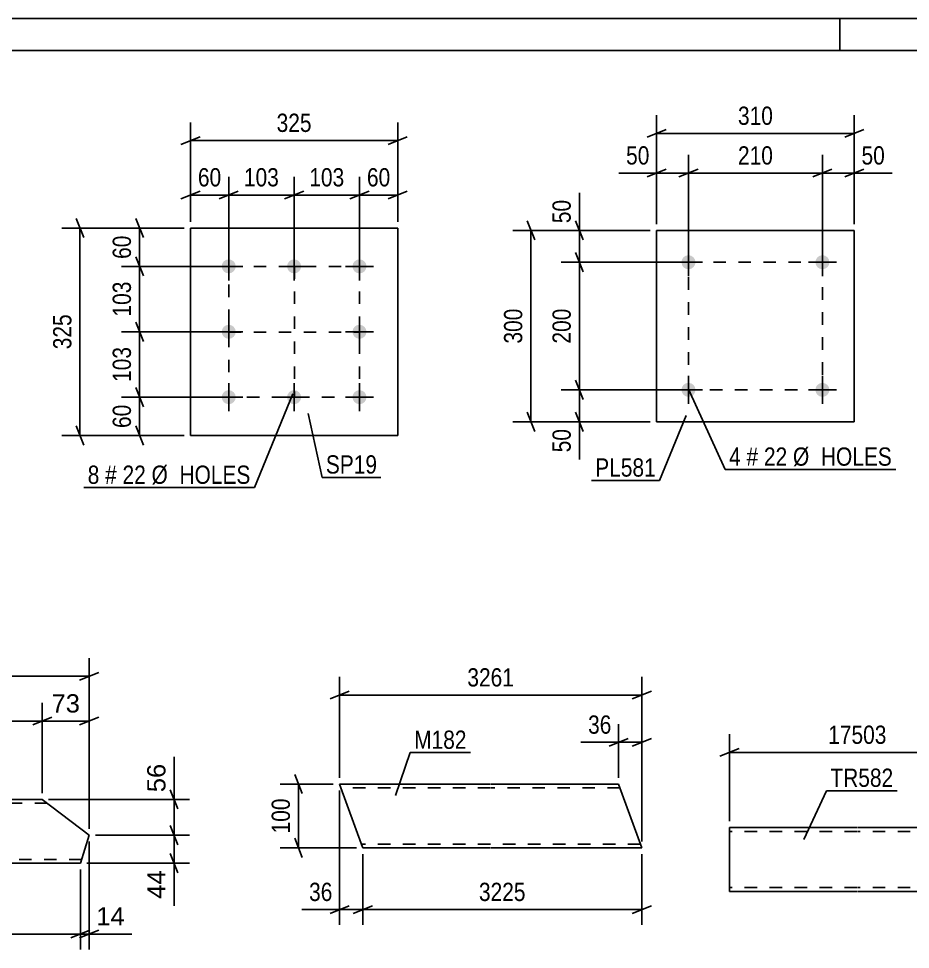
# Model space of a CAD drawing. Header units: millimetres. Extents: x 0 to 420, y 0 to 297.
# Drawn here: x 81.2 to 221, y 151.1 to 297 of the extents above; entities that cross this region are included whole.
import ezdxf

# ---------------------------------------------------------------- set-up
doc = ezdxf.new("R2010")
doc.units = ezdxf.units.MM
doc.linetypes.add('DXK_LINE_DOT2', pattern=[3.9198, 1.9599, -1.9599])
doc.styles.add('Arial', font='ARIAL.TTF', dxfattribs={"height": 0.2})
doc.styles.add('Arial Narrow', font='ARIALN.TTF', dxfattribs={"height": 0.2})

# ---------------------------------------------------------------- blocks, each defined once
blk = doc.blocks.new('Unknown-203761386-1135 - 13400')
at = {"color": 5, "linetype": 'Continuous'}
for p, q in [((420, 297), (0, 297)), ((210, 292), (210, 297)), ((415, 292), (5, 292))]:
    blk.add_line(p, q, dxfattribs=at)
blk = doc.blocks.new('Part-203761386-7997 - 7991')
at = {"color": 2, "linetype": 'Continuous'}
for p, q in [((35.84, 171.49), (36.83, 174.63)), ((64.84, 174.63), (36.83, 174.63)), ((84.94, 174.63), (64.94, 174.63)), ((92.28, 169.04), (84.94, 174.63)), ((35.84, 171.49), (44.84, 164.63)), ((90.91, 164.63), (92.28, 169.04)), ((44.84, 164.63), (64.84, 164.63)), ((64.94, 164.63), (90.91, 164.63))]:
    blk.add_line(p, q, dxfattribs=at)
at = {"color": 7, "linetype": 'DXK_LINE_DOT2'}
for p, q in [((64.84, 174.03), (36.64, 174.03)), ((85.73, 174.03), (64.94, 174.03)), ((64.84, 165.23), (44.05, 165.23)), ((91.1, 165.23), (64.94, 165.23))]:
    blk.add_line(p, q, dxfattribs=at)
blk = doc.blocks.new('Part-203761386-6877 - 6871')
at = {"color": 2, "linetype": 'Continuous'}
for p, q in [((108.17, 264.17), (108.17, 231.67)), ((108.17, 264.17), (140.67, 264.17)), ((140.67, 264.17), (140.67, 231.67)), ((108.17, 231.67), (140.67, 231.67))]:
    blk.add_line(p, q, dxfattribs=at)
blk = doc.blocks.new('Bolt-203761386-6910 - 6871')
at = {"linetype": 'Continuous'}
for points in [[(114.17, 259.27, -1), (114.17, 257.07, -1)], [(124.42, 259.27, -1), (124.42, 257.07, -1)], [(134.67, 259.27, -1), (134.67, 257.07, -1)], [(114.17, 249.02, -1), (114.17, 246.82, -1)], [(134.67, 249.02, -1), (134.67, 246.82, -1)], [(114.17, 238.77, -1), (114.17, 236.57, -1)], [(124.42, 238.77, -1), (124.42, 236.57, -1)], [(134.67, 238.77, -1), (134.67, 236.57, -1)]]:
    blk.add_hatch(color=1, dxfattribs=at).paths.add_polyline_path(points)
at = {"color": 1, "linetype": 'Continuous'}
for p, q in [((114.17, 260.37), (114.17, 255.97)), ((124.42, 260.37), (124.42, 255.97)), ((134.67, 260.37), (134.67, 255.97)), ((111.97, 258.17), (116.37, 258.17)), ((122.22, 258.17), (126.62, 258.17)), ((132.47, 258.17), (136.87, 258.17)), ((114.17, 250.12), (114.17, 245.72)), ((134.67, 250.12), (134.67, 245.72)), ((111.97, 247.92), (116.37, 247.92)), ((132.47, 247.92), (136.87, 247.92)), ((114.17, 239.87), (114.17, 235.47)), ((124.42, 239.87), (124.42, 235.47)), ((134.67, 239.87), (134.67, 235.47)), ((111.97, 237.67), (116.37, 237.67)), ((122.22, 237.67), (126.62, 237.67)), ((132.47, 237.67), (136.87, 237.67))]:
    blk.add_line(p, q, dxfattribs=at)
blk = doc.blocks.new('Part-203761386-6299 - 6293')
at = {"color": 2, "linetype": 'Continuous'}
for p, q in [((135.15, 167.13), (131.55, 177.04)), ((155.19, 177.04), (131.55, 177.04)), ((175.29, 177.04), (155.29, 177.04)), ((178.93, 167.04), (175.29, 177.04)), ((135.19, 167.04), (135.15, 167.13)), ((135.19, 167.04), (155.19, 167.04)), ((155.29, 167.04), (178.93, 167.04))]:
    blk.add_line(p, q, dxfattribs=at)
at = {"color": 7, "linetype": 'DXK_LINE_DOT2'}
for p, q in [((155.19, 176.44), (131.77, 176.44)), ((175.51, 176.44), (155.29, 176.44)), ((155.19, 167.64), (134.97, 167.64)), ((178.71, 167.64), (155.29, 167.64))]:
    blk.add_line(p, q, dxfattribs=at)
blk = doc.blocks.new('Part-203761386-6848 - 6842')
at = {"color": 2, "linetype": 'Continuous'}
for p, q in [((212.68, 170.21), (192.68, 170.21)), ((192.68, 160.3), (192.68, 170.21)), ((232.78, 170.21), (212.78, 170.21)), ((232.78, 170.21), (232.78, 160.21)), ((192.68, 160.21), (192.68, 160.3)), ((212.68, 160.21), (192.68, 160.21)), ((232.78, 160.21), (212.78, 160.21))]:
    blk.add_line(p, q, dxfattribs=at)
at = {"color": 7, "linetype": 'DXK_LINE_DOT2'}
for p, q in [((212.68, 169.61), (192.68, 169.61)), ((232.78, 169.61), (212.78, 169.61)), ((232.78, 170.12), (232.78, 170.21)), ((192.68, 160.81), (192.68, 160.85)), ((212.68, 160.81), (192.68, 160.81)), ((232.78, 160.81), (212.78, 160.81)), ((232.78, 160.81), (232.78, 160.85))]:
    blk.add_line(p, q, dxfattribs=at)
blk = doc.blocks.new('Bolt-203761386-1834 - 1800')
at = {"linetype": 'Continuous'}
for points in [[(187.35, 258.82, -1), (185.15, 258.82, -1)], [(208.35, 258.82, -1), (206.15, 258.82, -1)]]:
    blk.add_hatch(color=1, dxfattribs=at).paths.add_polyline_path(points)
at = {"color": 1, "linetype": 'Continuous'}
for p, q in [((186.25, 261.02), (186.25, 256.62)), ((207.25, 261.02), (207.25, 256.62)), ((184.05, 258.82), (188.45, 258.82)), ((205.05, 258.82), (209.45, 258.82))]:
    blk.add_line(p, q, dxfattribs=at)
blk = doc.blocks.new('Bolt-203761386-1839 - 1800')
at = {"linetype": 'Continuous'}
for points in [[(187.35, 238.82, -1), (185.15, 238.82, -1)], [(208.35, 238.82, -1), (206.15, 238.82, -1)]]:
    blk.add_hatch(color=1, dxfattribs=at).paths.add_polyline_path(points)
at = {"color": 1, "linetype": 'Continuous'}
for p, q in [((186.25, 241.02), (186.25, 236.62)), ((207.25, 241.02), (207.25, 236.62)), ((184.05, 238.82), (188.45, 238.82)), ((205.05, 238.82), (209.45, 238.82))]:
    blk.add_line(p, q, dxfattribs=at)
blk = doc.blocks.new('Part-203761386-1854 - 1800')
at = {"color": 2, "linetype": 'Continuous'}
for p, q in [((181.25, 233.81), (181.25, 263.81)), ((181.25, 263.81), (212.25, 263.81)), ((212.25, 263.81), (212.25, 233.81)), ((212.25, 233.81), (181.25, 233.81))]:
    blk.add_line(p, q, dxfattribs=at)
blk = doc.blocks.new('Rectangle-203761386-6997 - 6871')
at = {"color": 1, "linetype": 'DXK_LINE_DOT2'}
blk.add_lwpolyline([(114.17, 258.17), (134.67, 258.17), (134.67, 237.67), (114.17, 237.67), (114.17, 258.17)], close=True, dxfattribs=at)
blk = doc.blocks.new('Rectangle-203761386-1963 - 1800')
at = {"color": 1, "linetype": 'DXK_LINE_DOT2'}
blk.add_lwpolyline([(186.25, 258.82), (207.25, 258.82), (207.25, 238.82), (186.25, 238.82), (186.25, 258.82)], close=True, dxfattribs=at)
blk = doc.blocks.new('Line-203761386-6990 - 6871')
at = {"color": 1, "linetype": 'DXK_LINE_DOT2'}
blk.add_line((124.47, 258.17), (124.47, 237.67), dxfattribs=at)
blk = doc.blocks.new('Line-203761386-6983 - 6871')
at = {"color": 1, "linetype": 'DXK_LINE_DOT2'}
blk.add_line((114.17, 247.87), (134.67, 247.87), dxfattribs=at)
blk = doc.blocks.new('StraightDimension-203761386-8017 - 7991')
at = {"color": 7, "linetype": 'Continuous'}
for p, q in [((44.84, 163.63), (44.84, 151.13)), ((90.91, 163.63), (90.91, 151.13)), ((46.34, 154.13), (43.34, 152.93)), ((44.84, 153.53), (90.91, 153.53)), ((89.41, 152.93), (92.41, 154.13))]:
    blk.add_line(p, q, dxfattribs=at)
at = {"color": 0}
blk.add_wipeout([(72.92, 154.28), (72.92, 158.48), (62.83, 158.48), (62.83, 154.28)], dxfattribs=at)
at = {"color": 3, "style": 'Arial'}
blk.add_text('3063', height=2.865, dxfattribs=at).set_placement((63.43, 154.88))
blk = doc.blocks.new('StraightDimension-203761386-8088 - 7991')
at = {"color": 7, "linetype": 'Continuous'}
for p, q in [((36.83, 175.63), (36.83, 189.75)), ((84.94, 175.63), (84.94, 189.75)), ((38.33, 187.5), (35.33, 186.3)), ((36.83, 186.9), (84.94, 186.9)), ((83.44, 186.3), (86.44, 187.5))]:
    blk.add_line(p, q, dxfattribs=at)
at = {"color": 0}
blk.add_wipeout([(65.93, 187.65), (65.93, 191.85), (55.83, 191.85), (55.83, 187.65)], dxfattribs=at)
at = {"color": 3, "style": 'Arial'}
blk.add_text('3083', height=2.865, dxfattribs=at).set_placement((56.43, 188.25))
blk = doc.blocks.new('StraightDimension-203761386-8000 - 7991')
at = {"color": 7, "linetype": 'Continuous'}
for p, q in [((92.28, 168.04), (92.28, 151.13)), ((90.91, 163.63), (90.91, 151.13)), ((89.41, 152.93), (92.41, 154.13)), ((93.78, 154.13), (90.78, 152.93)), ((90.91, 153.53), (92.28, 153.53)), ((92.28, 153.53), (98.98, 153.53)), ((92.28, 153.53), (98.98, 153.53))]:
    blk.add_line(p, q, dxfattribs=at)
at = {"color": 0}
blk.add_wipeout([(98.45, 154.28), (98.45, 158.48), (92.81, 158.48), (92.81, 154.28)], dxfattribs=at)
at = {"color": 3, "style": 'Arial'}
blk.add_text('14', height=2.865, dxfattribs=at).set_placement((93.41, 154.88))
blk = doc.blocks.new('StraightDimension-203761386-8060 - 7991')
at = {"color": 7, "linetype": 'Continuous'}
for p, q in [((35.84, 172.49), (35.84, 196.79)), ((92.28, 170.04), (92.28, 196.79)), ((37.34, 194.54), (34.34, 193.34)), ((90.78, 193.34), (93.78, 194.54)), ((35.84, 193.94), (92.28, 193.94))]:
    blk.add_line(p, q, dxfattribs=at)
at = {"color": 0}
blk.add_wipeout([(69.11, 194.69), (69.11, 198.89), (59.02, 198.89), (59.02, 194.69)], dxfattribs=at)
at = {"color": 3, "style": 'Arial'}
blk.add_text('3167', height=2.865, dxfattribs=at).set_placement((59.62, 195.29))
blk = doc.blocks.new('StraightDimension-203761386-8112 - 7991')
at = {"color": 7, "linetype": 'Continuous'}
for p, q in [((84.94, 175.63), (84.94, 189.75)), ((92.28, 170.04), (92.28, 189.75)), ((83.44, 186.3), (86.44, 187.5)), ((84.94, 186.9), (92.28, 186.9)), ((93.78, 187.5), (90.78, 186.3))]:
    blk.add_line(p, q, dxfattribs=at)
at = {"color": 0}
blk.add_wipeout([(91.43, 187.65), (91.43, 191.85), (85.79, 191.85), (85.79, 187.65)], dxfattribs=at)
at = {"color": 3, "style": 'Arial'}
blk.add_text('73', height=2.865, dxfattribs=at).set_placement((86.39, 188.25))
blk = doc.blocks.new('StraightDimension-203761386-8130 - 7991')
at = {"color": 7, "linetype": 'Continuous'}
for p, q in [((105.6, 174.63), (105.6, 181.33)), ((105.6, 174.63), (105.6, 181.33)), ((105, 176.13), (106.2, 173.13)), ((85.94, 174.63), (108, 174.63)), ((105.6, 169.04), (105.6, 174.63)), ((106.2, 167.54), (105, 170.54)), ((93.28, 169.04), (108, 169.04))]:
    blk.add_line(p, q, dxfattribs=at)
at = {"color": 0}
blk.add_wipeout([(104.85, 180.81), (100.65, 180.81), (100.65, 175.16), (104.85, 175.16)], dxfattribs=at)
at = {"color": 3, "style": 'Arial'}
blk.add_text('56', height=2.865, rotation=90.0002, dxfattribs=at).set_placement((104.25, 175.76))
blk = doc.blocks.new('StraightDimension-203761386-8154 - 7991')
at = {"color": 7, "linetype": 'Continuous'}
for p, q in [((105, 170.54), (106.2, 167.54)), ((93.28, 169.04), (108, 169.04)), ((105.6, 164.63), (105.6, 169.04)), ((106.2, 163.13), (105, 166.13)), ((91.91, 164.63), (108, 164.63)), ((105.6, 164.63), (105.6, 157.94)), ((105.6, 164.63), (105.6, 157.94))]:
    blk.add_line(p, q, dxfattribs=at)
at = {"color": 0}
blk.add_wipeout([(104.85, 164.11), (100.65, 164.11), (100.65, 158.46), (104.85, 158.46)], dxfattribs=at)
at = {"color": 3, "style": 'Arial'}
blk.add_text('44', height=2.865, rotation=90.0002, dxfattribs=at).set_placement((104.25, 159.06))
blk = doc.blocks.new('StraightDimension-203761386-6912 - 6871')
at = {"color": 7, "linetype": 'Continuous'}
for p, q in [((108.17, 265.17), (108.17, 280.74)), ((140.67, 265.17), (140.67, 280.74)), ((109.67, 278.49), (106.67, 277.29)), ((108.17, 277.89), (140.67, 277.89)), ((139.17, 277.29), (142.17, 278.49))]:
    blk.add_line(p, q, dxfattribs=at)
at = {"color": 0}
blk.add_wipeout([(127.76, 278.64), (127.76, 282.84), (121.08, 282.84), (121.08, 278.64)], dxfattribs=at)
at = {"color": 3, "style": 'Arial Narrow'}
blk.add_text('325', height=2.863, dxfattribs=at).set_placement((121.68, 279.24))
blk = doc.blocks.new('StraightDimension-203761386-6923 - 6871')
at = {"color": 7, "linetype": 'Continuous'}
for p, q in [((124.42, 259.17), (124.42, 272.2)), ((134.67, 259.17), (134.67, 272.2)), ((122.92, 268.75), (125.92, 269.95)), ((136.17, 269.95), (133.17, 268.75)), ((124.42, 269.35), (134.67, 269.35))]:
    blk.add_line(p, q, dxfattribs=at)
at = {"color": 0}
blk.add_wipeout([(132.88, 270.1), (132.88, 274.3), (126.2, 274.3), (126.2, 270.1)], dxfattribs=at)
at = {"color": 3, "style": 'Arial Narrow'}
blk.add_text('103', height=2.863, dxfattribs=at).set_placement((126.8, 270.7))
blk = doc.blocks.new('StraightDimension-203761386-6925 - 6871')
at = {"color": 7, "linetype": 'Continuous'}
for p, q in [((114.17, 259.17), (114.17, 272.2)), ((124.42, 259.17), (124.42, 272.2)), ((112.67, 268.75), (115.67, 269.95)), ((125.92, 269.95), (122.92, 268.75)), ((114.17, 269.35), (124.42, 269.35))]:
    blk.add_line(p, q, dxfattribs=at)
at = {"color": 0}
blk.add_wipeout([(122.63, 270.1), (122.63, 274.3), (115.95, 274.3), (115.95, 270.1)], dxfattribs=at)
at = {"color": 3, "style": 'Arial Narrow'}
blk.add_text('103', height=2.863, dxfattribs=at).set_placement((116.55, 270.7))
blk = doc.blocks.new('StraightDimension-203761386-6927 - 6871')
at = {"color": 7, "linetype": 'Continuous'}
for p, q in [((134.67, 259.17), (134.67, 272.2)), ((140.67, 265.17), (140.67, 272.2)), ((133.17, 268.75), (136.17, 269.95)), ((142.17, 269.95), (139.17, 268.75)), ((134.67, 269.35), (140.67, 269.35))]:
    blk.add_line(p, q, dxfattribs=at)
at = {"color": 0}
blk.add_wipeout([(140.1, 270.1), (140.1, 274.3), (135.24, 274.3), (135.24, 270.1)], dxfattribs=at)
at = {"color": 3, "style": 'Arial Narrow'}
blk.add_text('60', height=2.863, dxfattribs=at).set_placement((135.84, 270.7))
blk = doc.blocks.new('StraightDimension-203761386-6937 - 6871')
at = {"color": 7, "linetype": 'Continuous'}
for p, q in [((108.17, 265.17), (108.17, 272.2)), ((114.17, 259.17), (114.17, 272.2)), ((106.67, 268.75), (109.67, 269.95)), ((115.67, 269.95), (112.67, 268.75)), ((108.17, 269.35), (114.17, 269.35))]:
    blk.add_line(p, q, dxfattribs=at)
at = {"color": 0}
blk.add_wipeout([(113.6, 270.1), (113.6, 274.3), (108.74, 274.3), (108.74, 270.1)], dxfattribs=at)
at = {"color": 3, "style": 'Arial Narrow'}
blk.add_text('60', height=2.863, dxfattribs=at).set_placement((109.34, 270.7))
blk = doc.blocks.new('StraightDimension-203761386-6948 - 6871')
at = {"color": 7, "linetype": 'Continuous'}
for p, q in [((99.59, 259.67), (100.79, 256.67)), ((113.17, 258.17), (97.34, 258.17)), ((100.19, 247.92), (100.19, 258.17)), ((100.79, 246.42), (99.59, 249.42)), ((113.17, 247.92), (97.34, 247.92))]:
    blk.add_line(p, q, dxfattribs=at)
at = {"color": 0}
blk.add_wipeout([(99.44, 256.39), (95.24, 256.39), (95.24, 249.71), (99.44, 249.71)], dxfattribs=at)
at = {"color": 3, "style": 'Arial Narrow'}
blk.add_text('103', height=2.863, rotation=90.0002, dxfattribs=at).set_placement((98.84, 250.31))
blk = doc.blocks.new('StraightDimension-203761386-6950 - 6871')
at = {"color": 7, "linetype": 'Continuous'}
for p, q in [((99.59, 249.42), (100.79, 246.42)), ((113.17, 247.92), (97.34, 247.92)), ((100.19, 237.67), (100.19, 247.92)), ((100.79, 236.17), (99.59, 239.17)), ((113.17, 237.67), (97.34, 237.67))]:
    blk.add_line(p, q, dxfattribs=at)
at = {"color": 0}
blk.add_wipeout([(99.44, 246.14), (95.24, 246.14), (95.24, 239.46), (99.44, 239.46)], dxfattribs=at)
at = {"color": 3, "style": 'Arial Narrow'}
blk.add_text('103', height=2.863, rotation=90.0002, dxfattribs=at).set_placement((98.84, 240.06))
blk = doc.blocks.new('StraightDimension-203761386-6952 - 6871')
at = {"color": 7, "linetype": 'Continuous'}
for p, q in [((99.59, 239.17), (100.79, 236.17)), ((113.17, 237.67), (97.34, 237.67)), ((100.19, 231.67), (100.19, 237.67)), ((100.79, 230.17), (99.59, 233.17)), ((107.17, 231.67), (97.34, 231.67))]:
    blk.add_line(p, q, dxfattribs=at)
at = {"color": 0}
blk.add_wipeout([(99.44, 237.1), (95.24, 237.1), (95.24, 232.24), (99.44, 232.24)], dxfattribs=at)
at = {"color": 3, "style": 'Arial Narrow'}
blk.add_text('60', height=2.863, rotation=90.0002, dxfattribs=at).set_placement((98.84, 232.84))
blk = doc.blocks.new('StraightDimension-203761386-6962 - 6871')
at = {"color": 7, "linetype": 'Continuous'}
for p, q in [((99.59, 265.67), (100.79, 262.67)), ((107.17, 264.17), (97.34, 264.17)), ((100.19, 258.17), (100.19, 264.17)), ((100.79, 256.67), (99.59, 259.67)), ((113.17, 258.17), (97.34, 258.17))]:
    blk.add_line(p, q, dxfattribs=at)
at = {"color": 0}
blk.add_wipeout([(99.44, 263.6), (95.24, 263.6), (95.24, 258.74), (99.44, 258.74)], dxfattribs=at)
at = {"color": 3, "style": 'Arial Narrow'}
blk.add_text('60', height=2.863, rotation=90.0002, dxfattribs=at).set_placement((98.84, 259.34))
blk = doc.blocks.new('StraightDimension-203761386-6973 - 6871')
at = {"color": 7, "linetype": 'Continuous'}
for p, q in [((91.45, 262.67), (90.25, 265.67)), ((107.17, 264.17), (88, 264.17)), ((90.85, 231.67), (90.85, 264.17)), ((90.25, 233.17), (91.45, 230.17)), ((107.17, 231.67), (88, 231.67))]:
    blk.add_line(p, q, dxfattribs=at)
at = {"color": 0}
blk.add_wipeout([(90.1, 251.26), (85.9, 251.26), (85.9, 244.58), (90.1, 244.58)], dxfattribs=at)
at = {"color": 3, "style": 'Arial Narrow'}
blk.add_text('325', height=2.863, rotation=90.0002, dxfattribs=at).set_placement((89.5, 245.18))
blk = doc.blocks.new('StraightDimension-203761386-6320 - 6293')
at = {"color": 7, "linetype": 'Continuous'}
for p, q in [((131.55, 178.04), (131.55, 193.83)), ((178.93, 168.04), (178.93, 193.83)), ((133.05, 191.58), (130.05, 190.38)), ((177.43, 190.38), (180.43, 191.58)), ((131.55, 190.98), (178.93, 190.98))]:
    blk.add_line(p, q, dxfattribs=at)
at = {"color": 0}
blk.add_wipeout([(159.49, 191.73), (159.49, 195.93), (150.98, 195.93), (150.98, 191.73)], dxfattribs=at)
at = {"color": 3, "style": 'Arial Narrow'}
blk.add_text('3261', height=2.863, dxfattribs=at).set_placement((151.58, 192.33))
blk = doc.blocks.new('StraightDimension-203761386-6331 - 6293')
at = {"color": 7, "linetype": 'Continuous'}
for p, q in [((135.19, 166.04), (135.19, 154.96)), ((178.93, 166.04), (178.93, 154.96)), ((136.69, 157.96), (133.69, 156.76)), ((177.43, 156.76), (180.43, 157.96)), ((135.19, 157.36), (178.93, 157.36))]:
    blk.add_line(p, q, dxfattribs=at)
at = {"color": 0}
blk.add_wipeout([(161.31, 158.11), (161.31, 162.31), (152.8, 162.31), (152.8, 158.11)], dxfattribs=at)
at = {"color": 3, "style": 'Arial Narrow'}
blk.add_text('3225', height=2.863, dxfattribs=at).set_placement((153.4, 158.71))
blk = doc.blocks.new('StraightDimension-203761386-6366 - 6293')
at = {"color": 7, "linetype": 'Continuous'}
for p, q in [((124.51, 178.54), (125.71, 175.54)), ((130.55, 177.04), (122.26, 177.04)), ((125.11, 167.04), (125.11, 177.04)), ((125.71, 165.54), (124.51, 168.54)), ((134.19, 167.04), (122.26, 167.04))]:
    blk.add_line(p, q, dxfattribs=at)
at = {"color": 0}
blk.add_wipeout([(124.36, 175.38), (120.16, 175.38), (120.16, 168.7), (124.36, 168.7)], dxfattribs=at)
at = {"color": 3, "style": 'Arial Narrow'}
blk.add_text('100', height=2.863, rotation=90.0002, dxfattribs=at).set_placement((123.76, 169.3))
blk = doc.blocks.new('StraightDimension-203761386-6302 - 6293')
at = {"color": 7, "linetype": 'Continuous'}
for p, q in [((175.29, 178.04), (175.29, 186.43)), ((178.93, 168.04), (178.93, 186.43)), ((173.79, 182.98), (176.79, 184.18)), ((180.43, 184.18), (177.43, 182.98)), ((175.29, 183.58), (169.38, 183.58)), ((175.29, 183.58), (169.38, 183.58)), ((175.29, 183.58), (178.93, 183.58))]:
    blk.add_line(p, q, dxfattribs=at)
at = {"color": 0}
blk.add_wipeout([(174.76, 184.33), (174.76, 188.53), (169.91, 188.53), (169.91, 184.33)], dxfattribs=at)
at = {"color": 3, "style": 'Arial Narrow'}
blk.add_text('36', height=2.863, dxfattribs=at).set_placement((170.51, 184.93))
blk = doc.blocks.new('StraightDimension-203761386-6348 - 6293')
at = {"color": 7, "linetype": 'Continuous'}
for p, q in [((131.55, 176.04), (131.55, 154.96)), ((135.19, 166.04), (135.19, 154.96)), ((130.05, 156.76), (133.05, 157.96)), ((136.69, 157.96), (133.69, 156.76)), ((131.55, 157.36), (125.64, 157.36)), ((131.55, 157.36), (125.64, 157.36)), ((131.55, 157.36), (135.19, 157.36))]:
    blk.add_line(p, q, dxfattribs=at)
at = {"color": 0}
blk.add_wipeout([(131.02, 158.11), (131.02, 162.31), (126.17, 162.31), (126.17, 158.11)], dxfattribs=at)
at = {"color": 3, "style": 'Arial Narrow'}
blk.add_text('36', height=2.863, dxfattribs=at).set_placement((126.77, 158.71))
blk = doc.blocks.new('StraightDimension-203761386-6857 - 6842')
at = {"color": 7, "linetype": 'Continuous'}
for p, q in [((192.68, 171.21), (192.68, 184.84)), ((232.78, 171.21), (232.78, 184.84)), ((194.18, 182.59), (191.18, 181.39)), ((231.28, 181.39), (234.28, 182.59)), ((192.68, 181.99), (232.78, 181.99))]:
    blk.add_line(p, q, dxfattribs=at)
at = {"color": 0}
blk.add_wipeout([(217.9, 182.74), (217.9, 186.94), (207.56, 186.94), (207.56, 182.74)], dxfattribs=at)
at = {"color": 3, "style": 'Arial Narrow'}
blk.add_text('17503', height=2.863, dxfattribs=at).set_placement((208.16, 183.34))
blk = doc.blocks.new('StraightDimension-203761386-1867 - 1800')
at = {"color": 7, "linetype": 'Continuous'}
for p, q in [((162.14, 262.31), (160.94, 265.31)), ((180.25, 263.81), (158.69, 263.81)), ((161.54, 233.81), (161.54, 263.81)), ((160.94, 235.31), (162.14, 232.31)), ((180.25, 233.81), (158.69, 233.81))]:
    blk.add_line(p, q, dxfattribs=at)
at = {"color": 0}
blk.add_wipeout([(160.79, 252.16), (156.59, 252.16), (156.59, 245.47), (160.79, 245.47)], dxfattribs=at)
at = {"color": 3, "style": 'Arial Narrow'}
blk.add_text('300', height=2.863, rotation=90.0002, dxfattribs=at).set_placement((160.19, 246.07))
blk = doc.blocks.new('StraightDimension-203761386-1856 - 1800')
at = {"color": 7, "linetype": 'Continuous'}
for p, q in [((181.25, 264.81), (181.25, 281.85)), ((212.25, 264.81), (212.25, 281.85)), ((182.75, 279.6), (179.75, 278.4)), ((181.25, 279), (212.25, 279)), ((210.75, 278.4), (213.75, 279.6))]:
    blk.add_line(p, q, dxfattribs=at)
at = {"color": 0}
blk.add_wipeout([(200.09, 279.75), (200.09, 283.95), (193.41, 283.95), (193.41, 279.75)], dxfattribs=at)
at = {"color": 3, "style": 'Arial Narrow'}
blk.add_text('310', height=2.863, dxfattribs=at).set_placement((194.01, 280.35))
blk = doc.blocks.new('StraightDimension-203761386-1878 - 1800')
at = {"color": 7, "linetype": 'Continuous'}
for p, q in [((169.14, 263.81), (169.14, 269.72)), ((169.14, 263.81), (169.14, 269.72)), ((168.54, 265.31), (169.74, 262.31)), ((180.25, 263.81), (166.29, 263.81)), ((169.14, 258.82), (169.14, 263.81)), ((169.74, 257.32), (168.54, 260.32)), ((185.25, 258.82), (166.29, 258.82))]:
    blk.add_line(p, q, dxfattribs=at)
at = {"color": 0}
blk.add_wipeout([(168.39, 269.2), (164.19, 269.2), (164.19, 264.34), (168.39, 264.34)], dxfattribs=at)
at = {"color": 3, "style": 'Arial Narrow'}
blk.add_text('50', height=2.863, rotation=90.0002, dxfattribs=at).set_placement((167.79, 264.94))
blk = doc.blocks.new('StraightDimension-203761386-1891 - 1800')
at = {"color": 7, "linetype": 'Continuous'}
for p, q in [((169.74, 257.32), (168.54, 260.32)), ((185.25, 258.82), (166.29, 258.82)), ((169.14, 238.82), (169.14, 258.82)), ((168.54, 240.32), (169.74, 237.32)), ((185.25, 238.82), (166.29, 238.82))]:
    blk.add_line(p, q, dxfattribs=at)
at = {"color": 0}
blk.add_wipeout([(168.39, 252.16), (164.19, 252.16), (164.19, 245.47), (168.39, 245.47)], dxfattribs=at)
at = {"color": 3, "style": 'Arial Narrow'}
blk.add_text('200', height=2.863, rotation=90.0002, dxfattribs=at).set_placement((167.79, 246.07))
blk = doc.blocks.new('StraightDimension-203761386-1907 - 1800')
at = {"color": 7, "linetype": 'Continuous'}
for p, q in [((168.54, 240.32), (169.74, 237.32)), ((185.25, 238.82), (166.29, 238.82)), ((169.14, 233.81), (169.14, 238.82)), ((169.74, 232.31), (168.54, 235.31)), ((180.25, 233.81), (166.29, 233.81)), ((169.14, 233.81), (169.14, 227.91)), ((169.14, 233.81), (169.14, 227.91))]:
    blk.add_line(p, q, dxfattribs=at)
at = {"color": 0}
blk.add_wipeout([(168.39, 233.29), (164.19, 233.29), (164.19, 228.43), (168.39, 228.43)], dxfattribs=at)
at = {"color": 3, "style": 'Arial Narrow'}
blk.add_text('50', height=2.863, rotation=90.0002, dxfattribs=at).set_placement((167.79, 229.03))
blk = doc.blocks.new('StraightDimension-203761386-1921 - 1800')
at = {"color": 7, "linetype": 'Continuous'}
for p, q in [((207.25, 259.82), (207.25, 275.63)), ((212.25, 264.81), (212.25, 275.63)), ((205.75, 272.18), (208.75, 273.38)), ((207.25, 272.78), (212.25, 272.78)), ((213.75, 273.38), (210.75, 272.18)), ((212.25, 272.78), (218.16, 272.78)), ((212.25, 272.78), (218.16, 272.78))]:
    blk.add_line(p, q, dxfattribs=at)
at = {"color": 0}
blk.add_wipeout([(217.63, 273.53), (217.63, 277.73), (212.78, 277.73), (212.78, 273.53)], dxfattribs=at)
at = {"color": 3, "style": 'Arial Narrow'}
blk.add_text('50', height=2.863, dxfattribs=at).set_placement((213.38, 274.13))
blk = doc.blocks.new('StraightDimension-203761386-1934 - 1800')
at = {"color": 7, "linetype": 'Continuous'}
for p, q in [((186.25, 259.82), (186.25, 275.63)), ((207.25, 259.82), (207.25, 275.63)), ((187.75, 273.38), (184.75, 272.18)), ((186.25, 272.78), (207.25, 272.78)), ((205.75, 272.18), (208.75, 273.38))]:
    blk.add_line(p, q, dxfattribs=at)
at = {"color": 0}
blk.add_wipeout([(200.09, 273.53), (200.09, 277.73), (193.41, 277.73), (193.41, 273.53)], dxfattribs=at)
at = {"color": 3, "style": 'Arial Narrow'}
blk.add_text('210', height=2.863, dxfattribs=at).set_placement((194.01, 274.13))
blk = doc.blocks.new('StraightDimension-203761386-1950 - 1800')
at = {"color": 7, "linetype": 'Continuous'}
for p, q in [((181.25, 264.81), (181.25, 275.63)), ((186.25, 259.82), (186.25, 275.63)), ((181.25, 272.78), (175.34, 272.78)), ((181.25, 272.78), (175.34, 272.78)), ((179.75, 272.18), (182.75, 273.38)), ((181.25, 272.78), (186.25, 272.78)), ((187.75, 273.38), (184.75, 272.18))]:
    blk.add_line(p, q, dxfattribs=at)
at = {"color": 0}
blk.add_wipeout([(180.73, 273.53), (180.73, 277.73), (175.87, 277.73), (175.87, 273.53)], dxfattribs=at)
at = {"color": 3, "style": 'Arial Narrow'}
blk.add_text('50', height=2.863, dxfattribs=at).set_placement((176.47, 274.13))
blk = doc.blocks.new('Mark-203761386-6906 - 6871')
at = {"color": 0}
for points in [[(93.89, 224.09), (93.89, 227.09), (92.06, 227.09), (92.06, 224.09)], [(96.62, 224.09), (96.62, 227.09), (94.79, 227.09), (94.79, 224.09)], [(101.17, 224.09), (101.17, 227.09), (97.52, 227.09), (97.52, 224.09)], [(117.6, 224.09), (117.6, 227.09), (102.07, 227.09), (102.07, 224.09)]]:
    blk.add_wipeout(points, dxfattribs=at)
for points in [[(93.89, 224.09), (93.89, 227.09), (92.06, 227.09), (92.06, 224.09)], [(96.62, 224.09), (96.62, 227.09), (94.79, 227.09), (94.79, 224.09)], [(101.17, 224.09), (101.17, 227.09), (97.52, 227.09), (97.52, 224.09)], [(117.6, 224.09), (117.6, 227.09), (102.07, 227.09), (102.07, 224.09)]]:
    blk.add_wipeout(points, dxfattribs=at)
at = {"color": 7, "linetype": 'Continuous'}
for p in [(124.23, 238.18), (91.46, 223.49)]:
    blk.add_line(p, (118.2, 223.49), dxfattribs=at)
at = {"color": 3, "style": 'Arial Narrow'}
for s, height, p in [('8', 2.86, (92.06, 224.09)), ('#', 2.86, (94.79, 224.09)), ('22', 2.863, (97.52, 224.09)), ('Ø  HOLES', 2.863, (102.07, 224.09))]:
    blk.add_text(s, height=height, dxfattribs=at).set_placement(p)
blk = doc.blocks.new('Mark-203761386-6873 - 6871')
at = {"color": 0}
blk.add_wipeout([(137.44, 225.7), (137.44, 228.7), (129.4, 228.7), (129.4, 225.7)], dxfattribs=at)
blk.add_wipeout([(137.44, 225.7), (137.44, 228.7), (129.4, 228.7), (129.4, 225.7)], dxfattribs=at)
at = {"color": 30, "linetype": 'Continuous'}
for p, q in [((126.65, 235.12), (128.8, 225.1)), ((128.8, 225.1), (138.04, 225.1))]:
    blk.add_line(p, q, dxfattribs=at)
at = {"color": 3, "style": 'Arial Narrow'}
blk.add_text('SP19', height=2.863, dxfattribs=at).set_placement((129.4, 225.7))
blk = doc.blocks.new('Mark-203761386-6295 - 6293')
at = {"color": 0}
blk.add_wipeout([(151.47, 182.56), (151.47, 185.56), (143.24, 185.56), (143.24, 182.56)], dxfattribs=at)
blk.add_wipeout([(151.47, 182.56), (151.47, 185.56), (143.24, 185.56), (143.24, 182.56)], dxfattribs=at)
at = {"color": 30, "linetype": 'Continuous'}
for p, q in [((140.3, 175.24), (142.64, 181.96)), ((142.64, 181.96), (152.07, 181.96))]:
    blk.add_line(p, q, dxfattribs=at)
at = {"color": 3, "style": 'Arial Narrow'}
blk.add_text('M182', height=2.863, dxfattribs=at).set_placement((143.24, 182.56))
blk = doc.blocks.new('Mark-203761386-6844 - 6842')
at = {"color": 0}
blk.add_wipeout([(218.36, 176.6), (218.36, 179.6), (208.5, 179.6), (208.5, 176.6)], dxfattribs=at)
blk.add_wipeout([(218.36, 176.6), (218.36, 179.6), (208.5, 179.6), (208.5, 176.6)], dxfattribs=at)
at = {"color": 30, "linetype": 'Continuous'}
for p, q in [((204.33, 168.35), (207.9, 176)), ((207.9, 176), (218.96, 176))]:
    blk.add_line(p, q, dxfattribs=at)
at = {"color": 3, "style": 'Arial Narrow'}
blk.add_text('TR582', height=2.863, dxfattribs=at).set_placement((208.5, 176.6))
blk = doc.blocks.new('MarkSet-203761386-2010 - 1800')
at = {"color": 0}
for points in [[(194.45, 226.93), (194.45, 229.93), (192.62, 229.93), (192.62, 226.93)], [(197.18, 226.93), (197.18, 229.93), (195.35, 229.93), (195.35, 226.93)], [(201.73, 226.93), (201.73, 229.93), (198.08, 229.93), (198.08, 226.93)], [(218.16, 226.93), (218.16, 229.93), (202.63, 229.93), (202.63, 226.93)]]:
    blk.add_wipeout(points, dxfattribs=at)
for points in [[(194.45, 226.93), (194.45, 229.93), (192.62, 229.93), (192.62, 226.93)], [(197.18, 226.93), (197.18, 229.93), (195.35, 229.93), (195.35, 226.93)], [(201.73, 226.93), (201.73, 229.93), (198.08, 229.93), (198.08, 226.93)], [(218.16, 226.93), (218.16, 229.93), (202.63, 229.93), (202.63, 226.93)]]:
    blk.add_wipeout(points, dxfattribs=at)
at = {"color": 7, "linetype": 'Continuous'}
for p, q in [((186.25, 238.92), (192.02, 226.33)), ((192.02, 226.33), (218.76, 226.33))]:
    blk.add_line(p, q, dxfattribs=at)
at = {"color": 3, "style": 'Arial Narrow'}
for s, height, p in [('4', 2.86, (192.62, 226.93)), ('#', 2.86, (195.35, 226.93)), ('22', 2.863, (198.08, 226.93)), ('Ø  HOLES', 2.863, (202.63, 226.93))]:
    blk.add_text(s, height=height, dxfattribs=at).set_placement(p)
blk = doc.blocks.new('Mark-203761386-1850 - 1800')
at = {"color": 0}
blk.add_wipeout([(181.13, 225.22), (181.13, 228.22), (171.63, 228.22), (171.63, 225.22)], dxfattribs=at)
blk.add_wipeout([(181.13, 225.22), (181.13, 228.22), (171.63, 228.22), (171.63, 225.22)], dxfattribs=at)
at = {"color": 30, "linetype": 'Continuous'}
for p in [(185.87, 234.81), (171.03, 224.62)]:
    blk.add_line(p, (181.73, 224.62), dxfattribs=at)
at = {"color": 3, "style": 'Arial Narrow'}
blk.add_text('PL581', height=2.863, dxfattribs=at).set_placement((171.63, 225.22))

msp = doc.modelspace()

# ---------------------------------------------------------------- block references
for name in ['Unknown-203761386-1135 - 13400', 'Part-203761386-6877 - 6871', 'Part-203761386-1854 - 1800', 'Bolt-203761386-6910 - 6871', 'Bolt-203761386-1834 - 1800', 'Rectangle-203761386-1963 - 1800', 'Rectangle-203761386-6997 - 6871', 'Line-203761386-6990 - 6871', 'Line-203761386-6983 - 6871', 'Bolt-203761386-1839 - 1800', 'Part-203761386-6299 - 6293', 'Part-203761386-7997 - 7991', 'Part-203761386-6848 - 6842']:
    msp.add_blockref(name, (0, 0))

# ---------------------------------------------------------------- next in the draw order: block references
for name in ['StraightDimension-203761386-6912 - 6871', 'StraightDimension-203761386-1867 - 1800', 'MarkSet-203761386-2010 - 1800', 'Mark-203761386-6873 - 6871', 'StraightDimension-203761386-6320 - 6293', 'StraightDimension-203761386-8088 - 7991', 'StraightDimension-203761386-6857 - 6842', 'StraightDimension-203761386-6331 - 6293', 'StraightDimension-203761386-8017 - 7991']:
    msp.add_blockref(name, (0, 0))

# ---------------------------------------------------------------- next in the draw order: block references
for name in ['StraightDimension-203761386-1856 - 1800', 'StraightDimension-203761386-6923 - 6871', 'StraightDimension-203761386-8060 - 7991', 'StraightDimension-203761386-6302 - 6293', 'Mark-203761386-6295 - 6293', 'Mark-203761386-6844 - 6842', 'StraightDimension-203761386-6366 - 6293', 'StraightDimension-203761386-8000 - 7991']:
    msp.add_blockref(name, (0, 0))

# ---------------------------------------------------------------- next in the draw order: block references
for name in ['StraightDimension-203761386-1921 - 1800', 'StraightDimension-203761386-6925 - 6871', 'StraightDimension-203761386-6927 - 6871', 'StraightDimension-203761386-1878 - 1800', 'StraightDimension-203761386-8112 - 7991', 'StraightDimension-203761386-6348 - 6293']:
    msp.add_blockref(name, (0, 0))

# ---------------------------------------------------------------- next in the draw order: block references
for name in ['StraightDimension-203761386-6937 - 6871', 'StraightDimension-203761386-1891 - 1800', 'StraightDimension-203761386-8130 - 7991']:
    msp.add_blockref(name, (0, 0))

# ---------------------------------------------------------------- next in the draw order: block references
for name in ['StraightDimension-203761386-1934 - 1800', 'StraightDimension-203761386-6948 - 6871', 'StraightDimension-203761386-1907 - 1800', 'StraightDimension-203761386-8154 - 7991']:
    msp.add_blockref(name, (0, 0))

# ---------------------------------------------------------------- next in the draw order: block references
for name in ['StraightDimension-203761386-1950 - 1800', 'StraightDimension-203761386-6962 - 6871', 'StraightDimension-203761386-6950 - 6871', 'Mark-203761386-1850 - 1800']:
    msp.add_blockref(name, (0, 0))

# ---------------------------------------------------------------- next in the draw order: block references
msp.add_blockref('StraightDimension-203761386-6952 - 6871', (0, 0))

# ---------------------------------------------------------------- next in the draw order: block references
msp.add_blockref('StraightDimension-203761386-6973 - 6871', (0, 0))

# ---------------------------------------------------------------- next in the draw order: block references
msp.add_blockref('Mark-203761386-6906 - 6871', (0, 0))

doc.saveas('drawing.dxf')
